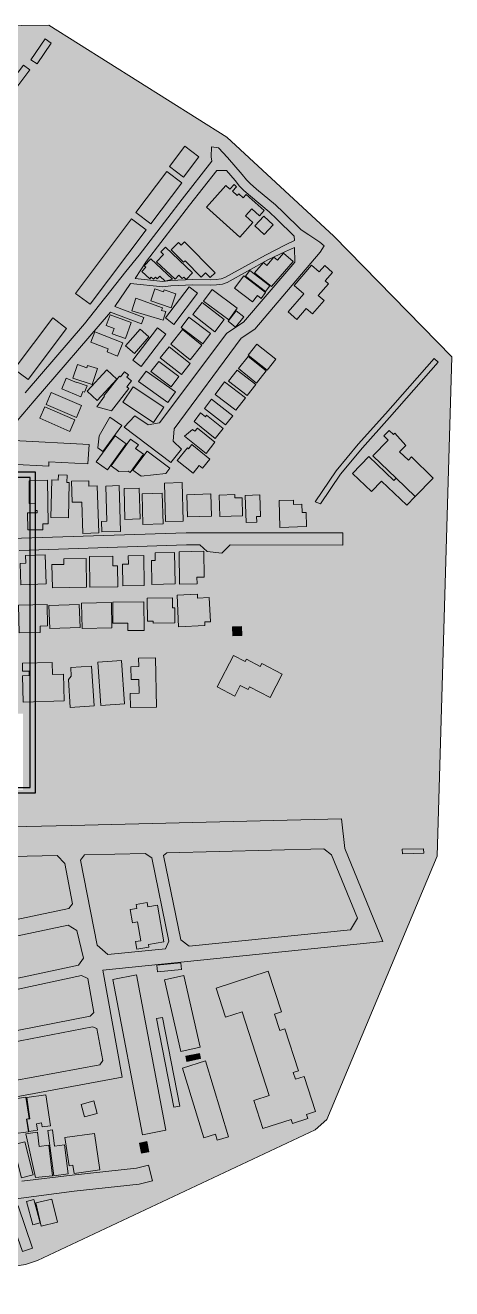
# Model space of a CAD drawing. Header units: millimetres. Extents: x -146962 to 322503, y -183624 to 284367.
# Drawn here: x 164400 to 322503, y -183624 to 284367 of the extents above; entities that cross this region are included whole.
import ezdxf

# ---------------------------------------------------------------- set-up
doc = ezdxf.new("R2010")
doc.units = ezdxf.units.MM
doc.layers.add('30_敷地・外構', color=8, linetype='Continuous', lineweight=9)
doc.layers.add('90_図枠', color=7, linetype='Continuous', lineweight=25)

msp = doc.modelspace()

# ---------------------------------------------------------------- hatches: boundary and pattern name
at = {"layer": '30_敷地・外構'}
h = msp.add_hatch(color=8, dxfattribs=at)
h.paths.add_polyline_path([(-146962, 100544), (-108820, 189230), (-89283, 219877), (-87725, 222013), (-1960, 282350), (173184, 284367), (239072, 242938), (278732, 206219), (322503, 161507), (317095, -23425), (276188, -120904), (271912, -124752), (168970, -173180), (164529, -174704), (127796, -180333), (116091, -181839), (95830, -183624), (64542, -179082), (39436, -174835), (16841, -169718), (9303, -167782), (-59261, -128453), (-89342, -103738), (-132033, -30896), (-136480, -13512), (-141643, 9224), (-142349, 13012)])
h.paths.add_polyline_path([(85595, 85407), (55599, 41400), (55600, 29403), (10600, 29406), (10598, 1220), (163596, 1211), (163597, 29397), (118597, 29399), (118601, 85402)], flags=0)
for points in [[(174062, 277786), (168761, 270030), (166469, 271597), (171769, 279354)], [(166145, 267817), (159838, 259519), (157439, 261338), (163746, 269636)], [(228773, 235583), (223110, 228077), (217870, 232027), (223534, 239533)], [(222394, 226052), (210906, 210823), (205431, 214960), (216913, 230182)], [(240282, 223642), (241791, 225330), (242694, 224522), (241225, 222867), (242961, 221307), (243517, 221926), (245125, 220493), (246243, 221738), (252944, 215769), (251208, 213828), (248372, 216351), (246082, 213777), (248808, 211341), (243994, 205932), (231597, 216981), (238753, 225012)], [(209230, 208604), (188426, 181004), (183024, 185072), (203834, 212679)], [(252829, 213649), (256293, 210486), (252996, 206872), (249525, 210042)], [(221311, 191750), (219961, 190318), (213108, 196777), (215640, 199464), (214661, 200386), (216362, 202190), (226420, 192713), (224064, 190214), (223148, 191077), (222621, 190517)], [(223643, 197148), (223051, 196565), (218503, 201176), (221246, 203879), (222159, 202954), (223418, 204195), (234774, 192676), (232973, 190901), (231232, 192666), (229623, 191081)], [(211896, 190266), (211092, 191025), (210534, 190433), (207611, 193190), (209084, 194753), (208538, 195267), (210944, 197823), (218930, 190298), (216240, 189601), (214285, 191443), (213334, 190434), (212657, 191072)], [(253945, 195422), (256601, 198472), (257888, 197359), (260172, 199989), (263750, 196874), (255696, 187615), (249325, 192683), (252666, 196529)], [(255028, 187852), (253422, 185769), (246051, 191441), (247657, 193524)], [(270573, 195459), (273371, 193017), (275418, 195349), (278303, 192824), (275520, 189646), (276777, 188544), (273042, 184282), (275199, 182400), (270861, 177444), (268569, 179446), (265061, 175438), (261813, 178277), (267612, 184909), (264061, 188027)], [(228313, 185093), (219520, 173573), (216379, 175969), (225172, 187490)], [(241967, 186998), (245402, 191510), (253505, 185359), (251846, 183177), (250489, 184218), (248700, 181872)], [(203946, 178652), (205345, 183238), (215244, 179747), (214942, 178773), (216461, 178306), (215480, 175112)], [(215688, 185655), (215947, 186381), (220261, 184866), (218431, 179690), (210892, 182340), (212463, 186789)], [(243017, 179531), (239811, 175244), (230476, 182222), (233695, 186511)], [(238104, 175363), (234625, 170860), (226475, 177176), (229948, 181671)], [(242388, 172556), (239594, 174778), (242595, 178550), (245389, 176328)], [(179696, 172053), (165450, 153115), (160273, 157015), (174583, 176018)], [(197377, 172032), (194353, 173146), (195827, 177136), (203702, 174233), (201541, 168336), (196676, 170123)], [(233088, 170229), (230199, 166420), (222207, 172470), (225091, 176271)], [(200571, 166731), (198647, 161822), (194713, 163366), (195147, 164490), (188703, 167023), (190185, 170814)], [(206954, 171799), (210236, 168921), (204849, 162792), (201568, 165670)], [(216544, 169896), (207375, 157920), (204248, 160318), (213411, 172286)], [(222644, 171637), (229824, 165836), (225500, 160497), (218328, 166292)], [(225541, 159136), (222264, 154983), (214458, 161154), (217736, 165306)], [(257326, 160750), (254134, 156657), (247044, 162169), (250228, 166268)], [(221312, 154284), (218430, 150468), (211002, 156070), (213884, 159885)], [(253736, 156348), (250164, 151842), (243415, 157172), (246985, 161693)], [(279674, 119348), (287850, 129161), (297919, 140421), (315974, 160887), (317442, 159529), (299403, 139100), (289361, 127857), (281265, 118145), (273801, 107091), (271876, 107794)], [(187233, 157497), (187524, 158377), (191128, 157172), (189153, 151267), (182028, 153651), (183711, 158675)], [(194621, 156744), (198381, 153290), (191105, 145380), (187345, 148834)], [(199283, 154451), (199711, 154119), (201154, 155976), (202624, 154834), (202007, 154040), (203777, 152666), (202049, 150443), (202842, 149827), (196433, 141577), (190918, 143020), (193791, 146927), (193569, 147098)], [(220078, 148557), (217312, 144662), (206426, 152389), (209198, 156291)], [(249869, 151310), (246660, 147180), (239805, 152505), (243013, 156635)], [(179579, 153657), (183361, 152067), (183389, 152134), (187369, 150808), (186373, 148431), (185768, 148683), (184963, 146755), (177922, 149710)], [(215782, 142851), (211967, 137171), (200608, 144801), (204429, 150489)], [(245998, 146364), (242488, 141758), (234742, 147651), (238251, 152271)], [(185267, 143587), (183390, 139139), (172180, 143889), (174065, 148331)], [(238627, 136422), (230814, 142471), (233500, 145816), (241321, 139761)], [(182768, 138164), (180905, 133959), (169811, 138887), (171687, 143093)], [(227060, 137624), (229424, 140804), (231172, 139387), (231647, 139968), (237717, 135037), (234854, 131309)], [(195789, 139242), (200171, 136076), (193192, 126435), (191245, 127842), (191758, 132342)], [(159266, 127686), (156889, 127814), (157116, 132067), (160158, 131908), (160083, 130512), (188044, 129022), (187657, 121918), (173179, 122688), (173087, 120998), (158953, 121751)], [(201752, 129324), (194840, 119719), (190732, 122667), (197697, 132243)], [(203473, 131086), (206327, 129020), (205300, 127601), (208209, 125491), (203278, 118680), (202595, 119172), (199113, 119131), (196290, 121172)], [(227261, 133988), (228196, 135084), (234695, 129889), (231446, 125804), (223452, 132188), (226389, 134644)], [(297338, 132258), (299327, 134293), (300888, 132769), (301403, 133305), (305464, 128772), (303190, 126427), (306415, 123300), (307548, 124469), (315576, 116665), (308973, 109842), (301875, 116613), (293235, 124916), (298891, 130741)], [(207351, 117344), (204324, 119611), (209584, 126608), (217982, 120299), (216527, 118389)], [(226614, 118429), (220725, 123202), (224518, 127890), (224972, 127529), (226202, 129043), (232827, 123670), (230115, 120308), (228916, 121274)], [(292804, 111651), (285770, 118358), (291740, 124610), (301049, 115736), (301875, 116613), (308973, 109842), (305832, 106552), (296466, 115484)], [(176692, 117846), (179892, 117785), (179838, 114978), (180678, 114962), (180429, 101933), (173942, 102057), (174208, 115961), (176655, 115914)], [(165272, 103768), (168826, 103802), (168818, 104691), (168127, 104691), (168125, 107146), (165859, 107236), (165906, 115568), (172656, 115910), (172920, 99664), (170892, 99668), (170888, 97511), (165347, 97485)], [(181802, 107665), (181563, 115445), (187917, 115642), (187979, 113664), (191093, 113755), (191638, 96353), (185716, 96169), (185354, 107778)], [(194627, 100657), (194272, 113705), (199210, 113840), (199678, 96870), (192760, 96687), (192649, 100596)], [(206667, 112918), (206986, 101496), (201374, 101348), (201062, 112763)], [(222610, 114969), (222979, 100735), (216359, 100557), (215998, 114785)], [(215187, 111099), (215550, 99668), (208046, 99439), (207719, 110867)], [(233218, 110748), (233497, 102552), (224543, 102251), (224270, 110454)], [(236558, 102417), (236314, 110367), (242094, 110549), (242138, 109287), (244755, 109365), (244961, 102684)], [(246241, 100133), (245929, 110246), (251340, 110414), (251575, 102420), (250155, 102386), (250227, 100259)], [(263810, 108468), (263856, 106872), (266990, 106973), (267085, 103895), (268531, 103946), (268695, 98691), (258782, 98373), (258469, 108308)], [(212581, 86121), (212528, 88897), (219723, 89027), (219927, 77428), (211361, 77278), (211204, 86092)], [(221626, 77316), (221423, 89348), (230577, 89516), (230744, 79927), (228058, 79892), (228104, 77428)], [(164556, 85068), (164454, 87960), (171797, 88228), (172181, 77482), (162754, 77148), (162465, 84994)], [(178722, 84661), (178688, 86771), (186963, 86910), (187145, 76198), (174465, 75985), (174312, 84579)], [(188358, 76230), (188156, 87622), (196864, 87774), (196922, 84137), (198634, 84169), (198770, 76420)], [(202638, 84753), (202589, 87808), (208334, 87914), (208526, 76862), (200579, 76718), (200430, 84708)], [(196353, 70586), (196546, 61207), (185483, 60985), (185290, 70365)], [(208337, 70841), (208437, 60220), (202479, 60168), (202448, 62940), (196924, 62887), (196855, 70736)], [(209706, 63631), (209561, 72155), (218965, 72315), (219036, 68566), (219803, 68582), (219897, 63013), (211856, 62880), (211844, 63669)], [(221270, 61576), (220686, 73323), (228208, 73703), (228287, 72196), (232575, 72414), (233013, 63454), (230947, 63347), (231008, 62059)], [(162091, 59288), (161906, 69594), (172560, 69783), (172695, 61855), (169876, 61798), (169918, 59425)], [(184428, 69811), (184700, 61302), (173461, 60939), (173175, 69447)], [(244552, 61611), (244676, 58276), (241322, 58152), (241198, 61487)], [(163376, 43393), (165901, 43467), (165859, 45149), (163412, 45077), (163324, 48034), (174360, 48367), (174503, 43857), (178532, 43974), (178827, 34080), (163670, 33627)], [(189967, 32310), (181111, 31714), (180410, 42046), (181438, 43273), (181344, 46465), (188978, 46986)], [(200114, 49066), (201194, 32963), (192400, 32381), (191314, 48476)], [(203295, 36889), (206592, 36937), (206510, 42024), (203612, 41978), (203536, 46766), (206455, 46821), (206402, 49968), (212739, 50064), (213031, 31828), (203377, 31674)], [(241557, 50984), (245944, 48708), (246395, 49564), (251539, 46891), (252087, 47949), (259688, 44012), (255196, 35344), (247504, 39328), (246973, 38307), (244092, 39794), (242068, 35884), (235488, 39290)], [(312089, -20631), (312128, -22349), (304212, -22518), (304173, -20800)], [(203332, -43207), (205725, -42784), (205464, -41298), (209616, -40576), (209890, -42111), (213365, -41501), (215738, -55080), (210037, -56079), (210213, -57062), (205789, -57836), (205310, -55066), (207216, -54742), (205999, -47742), (204177, -48057)], [(222088, -62968), (222304, -65427), (213437, -66245), (213221, -63786)], [(205580, -67368), (216545, -124940), (207810, -126604), (196845, -69032)], [(223178, -67605), (229236, -94158), (222118, -95780), (216055, -69235)], [(249460, -113734), (254844, -111993), (244828, -81031), (238646, -83030), (235169, -72281), (254477, -66035), (259340, -81071), (256782, -81898), (258757, -88004), (260676, -87383), (265690, -102885), (263775, -103504), (264589, -106018), (267819, -104973), (272013, -117939), (268629, -119034), (269118, -120544), (263478, -122370), (263002, -120897), (252490, -124296), (249110, -113848)], [(215226, -83129), (221686, -115970), (219521, -116395), (213061, -83554)], [(228942, -96455), (229347, -98323), (224360, -99404), (223947, -97529)], [(231219, -99263), (239796, -127322), (235588, -128613), (234904, -126356), (230578, -127682), (222691, -101871)], [(164991, -120821), (166095, -120639), (164942, -112835), (172059, -111775), (173767, -123266), (170687, -123717), (170458, -122205), (168533, -122489), (168894, -124910), (165668, -125384)], [(158259, -121638), (157446, -116187), (155304, -116502), (154854, -113486), (158163, -112988), (158262, -113667), (164665, -112717), (165834, -120597), (164849, -120759), (165554, -125447), (159857, -126295), (159147, -121501)], [(189785, -114068), (191074, -118696), (186424, -119981), (185143, -115358)], [(164642, -126192), (168973, -125599), (169614, -130913), (173103, -130494), (174459, -141769), (168203, -142389)], [(172710, -124981), (174483, -124743), (175294, -130792), (178925, -130308), (180356, -141055), (174943, -141771)], [(192018, -139534), (182493, -140889), (182068, -137906), (180624, -138099), (179134, -127650), (190109, -126094)], [(164271, -129244), (167321, -141458), (162953, -142541), (159905, -130342)], [(209464, -129095), (210233, -132865), (207535, -133415), (206766, -129645)], [(161754, -152938), (167090, -168542), (163330, -169832), (157994, -154228)], [(167570, -150575), (169969, -159204), (167259, -159962), (164859, -151332)], [(174316, -150447), (176297, -159024), (170340, -160393), (168359, -151816)]]:
    msp.add_hatch(color=8, dxfattribs=at).paths.add_polyline_path(points)
h = msp.add_hatch(color=8, dxfattribs=at)
h.paths.add_polyline_path([(-122840, 122342), (-124832, 122200), (-125382, 127185), (-119143, 127611), (-110204, 126060), (-101386, 139829), (-111815, 146871), (-125387, 127191), (-128303, 127483), (-112865, 149880), (-97949, 139821), (-106558, 126363), (-96155, 124558), (-84181, 143578), (-81225, 142196), (-92705, 123956), (-85846, 122758), (-73839, 118944), (-70247, 120728), (-33699, 176217), (-24629, 169820), (-24100, 170888), (-27029, 174727), (-57116, 196500), (-72067, 207856), (-85148, 217060), (-84173, 218398), (-71137, 209025), (-56225, 197700), (-26154, 175940), (-20805, 169526), (-15970, 162255), (-12465, 158611), (-6134, 155824), (3424, 152451), (17670, 141847), (27443, 134457), (31782, 127735), (35710, 124737), (44841, 118867), (53137, 112269), (69058, 98454), (76931, 96076), (84316, 96975), (105584, 97704), (108980, 99628), (111620, 98947), (128503, 110998), (139073, 119227), (141070, 121111), (142079, 120500), (153772, 135698), (164346, 148204), (186381, 173802), (201679, 193130), (206641, 199176), (222524, 219930), (233590, 234002), (233380, 235652), (233479, 239339), (236017, 238953), (239434, 235443), (244858, 229058), (246428, 227145), (247785, 225733), (250143, 223717), (257187, 217859), (260140, 215050), (266581, 208738), (268525, 207422), (269565, 206786), (273555, 203995), (275243, 202635), (273766, 200330), (249472, 171828), (244460, 168467), (219590, 134888), (219281, 130289), (222309, 127382), (218328, 122378), (201013, 135474), (205076, 139748), (209934, 136395), (214219, 137154), (239075, 170297), (245309, 174359), (262141, 194027), (264348, 196656), (264229, 202071), (260868, 200548), (254364, 197480), (239220, 189107), (237483, 188497), (235341, 188181), (232949, 188066), (226535, 188210), (218404, 187803), (215398, 187511), (203373, 188731), (197600, 180155), (208370, 176073), (207498, 173759), (196008, 178107), (167764, 145281), (157252, 132853), (148185, 121295), (146164, 118673), (139513, 111902), (132794, 105977), (126709, 101170), (116615, 94169), (117216, 92845), (224067, 96365), (282091, 96336), (282085, 91837), (240329, 91869), (237220, 88796), (231844, 89407), (229114, 91872), (224145, 91875), (162162, 89837), (118595, 88297), (118595, 85402), (85595, 85407), (55599, 41400), (55599, 41185), (50893, 31639), (49834, 29018), (49720, 26021), (53022, -14688), (60478, -14422), (115138, -13511), (181453, -12083), (276538, -9682), (281614, -9606), (282929, -20581), (297016, -54962), (193104, -65584), (200361, -105231), (160998, -112555), (160161, -111647), (154190, -113445), (158337, -127436), (163073, -143732), (181853, -141520), (205595, -139015), (210124, -137839), (211550, -143661), (206667, -144936), (182518, -147474), (139395, -153205), (83173, -161461), (44137, -168144), (40406, -169927), (39608, -168897), (39070, -161841), (42125, -161348), (68065, -156897), (70645, -152915), (66737, -133729), (64071, -132402), (26005, -137992), (24370, -139710), (28757, -161918), (24809, -162567), (19137, -133831), (8512, -91546), (28215, -85921), (53537, -79663), (55226, -77298), (49956, -51470), (48593, -51027), (9510, -63985), (-19962, -72602), (-21528, -75423), (-6279, -135803), (-3999, -137744), (7150, -135421), (8162, -140310), (-6567, -143375), (-10374, -144379), (-11854, -139604), (-10624, -136902), (-26629, -73581), (-48815, -79462), (-49837, -81182), (-40029, -120653), (-44856, -121939), (-56410, -124323), (-57251, -121436), (-45576, -119031), (-56089, -76730), (-39531, -72346), (-37923, -68894), (-46709, -35631), (-102000, -43658), (-105929, -33122), (-46872, -24546), (-1154, -19167), (27095, -16439), (42358, -15519), (38408, 25464), (-22859, 20441), (-23717, 21532), (-60469, 18590), (-102973, 14487), (-124083, 12096), (-119214, -9343), (-114511, -27726), (-127364, -28973), (-131620, -12338), (-136746, 10236), (-137373, 13602), (-126279, 19582), (-125070, 17897), (-123155, 16402), (-105268, 18774), (-104118, 19689), (-93960, 78887), (-95519, 80946), (-111933, 83204), (-124616, 83581), (-136706, 82580), (-139787, 86332), (-124722, 87569), (-111598, 87186), (-94975, 84902), (-92612, 86731), (-87794, 114846), (-89223, 117261)])
h.paths.add_polyline_path([(225182, -56783), (284989, -50673), (287562, -46378), (277941, -22905), (275078, -20717), (216863, -22176), (215664, -23104), (222063, -54340)], flags=0)
h.paths.add_polyline_path([(145209, -145838), (157735, -144361), (152794, -129298), (148705, -115096), (137911, -118346), (143251, -144536)], flags=0)
h.paths.add_polyline_path([(136284, -110372), (138299, -112052), (159905, -106658), (191999, -100688), (193135, -99034), (190969, -87200), (189289, -86594), (135556, -97036), (133840, -98421)], flags=0)
h.paths.add_polyline_path([(195030, -59862), (216356, -57682), (217593, -54905), (211268, -24011), (208840, -22386), (186398, -22950), (184934, -24919), (191038, -56316)], flags=0)
h.paths.add_polyline_path([(132544, -92039), (134797, -93114), (188522, -82666), (189881, -81278), (187580, -68699), (185199, -67623), (131889, -79028), (130194, -80532)], flags=0)
h.paths.add_polyline_path([(102465, -104937), (111199, -148494), (113544, -150947), (137191, -147470), (138854, -145428), (122666, -66131), (119622, -64605), (97267, -69109), (95375, -71198)], flags=0)
h.paths.add_polyline_path([(128809, -73747), (131053, -75123), (184162, -63762), (186036, -61148), (183557, -50881), (180348, -48904), (128824, -59813), (126498, -62400)], flags=0)
h.paths.add_polyline_path([(63486, -77828), (78685, -152327), (83334, -155386), (105358, -152150), (107284, -149246), (98548, -105738), (91864, -73932), (87711, -71038), (65111, -75591)], flags=0)
h.paths.add_polyline_path([(118963, -25496), (124624, -53258), (126594, -54159), (180534, -42733), (181967, -41045), (179057, -26066), (176230, -23190), (120221, -24398)], flags=0)
h.paths.add_polyline_path([(58587, -53819), (61407, -67641), (63929, -69711), (118434, -58732), (120711, -56529), (118285, -44668), (115794, -43121), (60393, -51483)], flags=0)
h.paths.add_polyline_path([(46736, -85456), (43965, -88200), (52258, -127447), (55020, -128685), (63345, -127459), (64954, -125018), (56893, -85496), (54498, -83540)], flags=0)
h.paths.add_polyline_path([(14943, -96639), (20401, -118372), (22056, -124774), (23707, -131518), (25271, -133057), (46385, -129954), (48360, -125912), (40545, -88924), (37345, -87786), (29246, -89790), (17168, -93231)], flags=0)
h.paths.add_polyline_path([(54429, -33440), (56958, -45829), (59129, -47633), (115195, -39174), (116670, -36741), (114493, -26063), (112866, -24538), (61344, -25405)], flags=0)
h.paths.add_polyline_path([(235372, 230630), (225283, 217786), (209376, 197000), (205162, 190545), (215404, 189519), (218263, 189788), (226506, 190208), (232928, 190057), (235150, 190168), (237005, 190443), (238395, 190936), (253419, 199238), (260834, 203051), (264164, 204698), (264130, 206248), (257712, 212542), (254863, 215242), (247889, 221045), (245375, 223185), (243808, 224829), (242180, 226814), (238965, 230598)], flags=0)
h.paths.add_polyline_path([(40154, -26667), (27953, -27402), (5, -30088), (-41705, -35004), (-33405, -66437), (-29267, -69320), (-13378, -65474), (8112, -59196), (24963, -54124), (48878, -46196), (46431, -34216)], flags=0)
h.paths.add_polyline_path([(49749, -13568), (46401, 24617), (46356, 25022), (45934, 25762), (44759, 25638), (44615, 24324), (48074, -13712), (48399, -14089), (48716, -14273), (49597, -14189)], flags=0)
h.paths.add_polyline_path([(13313, 83539), (-11020, 81543), (-51867, 87357), (-49675, 101276), (-51862, 105662), (-80080, 114639), (-83002, 113216), (-98348, 23771), (-95271, 21401), (-67295, 24104), (-63732, 28825), (-58422, 59546), (-27098, 57308), (-23877, 56700), (-21883, 54553), (-22150, 52965), (-25677, 30137), (-23458, 27732), (20413, 31336), (31852, 33878), (45490, 35375), (47009, 38229), (50204, 43610), (51949, 46385), (57490, 53765), (66058, 64695), (66380, 65742), (67278, 67060), (66870, 67338), (66891, 67407), (64467, 69581), (76437, 85728), (72211, 88864), (70767, 90241), (69882, 90594), (68035, 91964), (67671, 91474), (65362, 92394), (54375, 101925), (50712, 100952), (39311, 81961)], flags=0)
h.paths.add_polyline_path([(12444, 134254), (-8795, 105401), (-11563, 90338), (-9670, 87668), (13248, 89539), (36045, 88158), (47154, 106671), (46396, 108693), (40761, 113176), (31691, 119010), (26565, 122909), (22234, 129625), (15465, 134741)], flags=0)
h.paths.add_polyline_path([(-26436, 51409), (-28724, 53421), (-53473, 55192), (-55383, 53692), (-59796, 28142), (-57139, 25019), (-32200, 27021), (-29883, 29065)], flags=0)
h.paths.add_polyline_path([(-17578, 90718), (-14442, 107850), (7616, 137814), (5557, 142137), (90, 146204), (-9026, 149430), (-12217, 147378), (-42765, 106598), (-44666, 94551), (-42881, 92133), (-20518, 88952)], flags=0)
h.paths.add_polyline_path([(-67942, 117884), (-67357, 116880), (-50453, 111510), (-44925, 114539), (-13829, 156074), (-19709, 162068), (-31002, 170041), (-33951, 169484)], flags=0)

# ---------------------------------------------------------------- linework, layer by layer
for points in [[(-1960, 282350), (173184, 284367), (239072, 242938), (278732, 206219), (322503, 161507), (317095, -23425), (276188, -120904), (271912, -124752), (168970, -173180), (164529, -174704), (127796, -180333)], [(174062, 277786), (168761, 270030), (166469, 271597), (171769, 279354), (174062, 277786)], [(166145, 267817), (159838, 259519), (157439, 261338), (163746, 269636), (166145, 267817)], [(164346, 148204), (186381, 173802), (201679, 193130), (206641, 199176), (222524, 219930), (233590, 234002), (233380, 235652), (233479, 239339), (236017, 238953), (239434, 235443), (244858, 229058), (246428, 227145), (247785, 225733), (250143, 223717), (257187, 217859), (260140, 215050), (266581, 208738), (268525, 207422), (269565, 206786), (273555, 203995), (275243, 202635), (273766, 200330), (249472, 171828), (244460, 168467), (219590, 134888), (219281, 130289), (222309, 127382), (218328, 122378), (201013, 135474), (205076, 139748), (209934, 136395), (214219, 137154), (239075, 170297), (245309, 174359), (262141, 194027), (264348, 196656), (264229, 202071), (260868, 200548), (254364, 197480), (239220, 189107), (237483, 188497), (235341, 188181), (232949, 188066), (226535, 188210), (218404, 187803), (215398, 187511), (203373, 188731), (197600, 180155), (208370, 176073), (207498, 173759), (196008, 178107), (167764, 145281), (157252, 132853)], [(228773, 235583), (223110, 228077), (217870, 232027), (223534, 239533), (228773, 235583)], [(235372, 230630), (225283, 217786), (209376, 197000), (205162, 190545), (215404, 189519), (218263, 189788), (226506, 190208), (232928, 190057), (235150, 190168), (237005, 190443), (238395, 190936), (253419, 199238), (260834, 203051), (264164, 204698), (264130, 206248), (257712, 212542), (254863, 215242), (247889, 221045), (245375, 223185), (243808, 224829), (242180, 226814), (238965, 230598), (235372, 230630)], [(222394, 226052), (210906, 210823), (205431, 214960), (216913, 230182), (222394, 226052)], [(240282, 223642), (241791, 225330), (242694, 224522), (241225, 222867), (242961, 221307), (243517, 221926), (245125, 220493), (246243, 221738), (252944, 215769), (251208, 213828), (248372, 216351), (246082, 213777), (248808, 211341), (243994, 205932), (231597, 216981), (238753, 225012), (240282, 223642)], [(209230, 208604), (188426, 181004), (183024, 185072), (203834, 212679), (209230, 208604)], [(252829, 213649), (256293, 210486), (252996, 206872), (249525, 210042), (252829, 213649)], [(221311, 191750), (219961, 190318), (213108, 196777), (215640, 199464), (214661, 200386), (216362, 202190), (226420, 192713), (224064, 190214), (223148, 191077), (222621, 190517), (221311, 191750)], [(223643, 197148), (223051, 196565), (218503, 201176), (221246, 203879), (222159, 202954), (223418, 204195), (234774, 192676), (232973, 190901), (231232, 192666), (229623, 191081), (223643, 197148)], [(211896, 190266), (211092, 191025), (210534, 190433), (207611, 193190), (209084, 194753), (208538, 195267), (210944, 197823), (218930, 190298), (216240, 189601), (214285, 191443), (213334, 190434), (212657, 191072), (211896, 190266)], [(253945, 195422), (256601, 198472), (257888, 197359), (260172, 199989), (263750, 196874), (255696, 187615), (249325, 192683), (252666, 196529), (253945, 195422)], [(255028, 187852), (253422, 185769), (246051, 191441), (247657, 193524), (255028, 187852)], [(270573, 195459), (273371, 193017), (275418, 195349), (278303, 192824), (275520, 189646), (276777, 188544), (273042, 184282), (275199, 182400), (270861, 177444), (268569, 179446), (265061, 175438), (261813, 178277), (267612, 184909), (264061, 188027), (270573, 195459)], [(228313, 185093), (219520, 173573), (216379, 175969), (225172, 187490), (228313, 185093)], [(241967, 186998), (245402, 191510), (253505, 185359), (251846, 183177), (250489, 184218), (248700, 181872), (241967, 186998)], [(203946, 178652), (205345, 183238), (215244, 179747), (214942, 178773), (216461, 178306), (215480, 175112), (203946, 178652)], [(215688, 185655), (215947, 186381), (220261, 184866), (218431, 179690), (210892, 182340), (212463, 186789), (215688, 185655)], [(243017, 179531), (239811, 175244), (230476, 182222), (233695, 186511), (243017, 179531)], [(238104, 175363), (234625, 170860), (226475, 177176), (229948, 181671), (238104, 175363)], [(242388, 172556), (239594, 174778), (242595, 178550), (245389, 176328), (242388, 172556)], [(179696, 172053), (165450, 153115), (160273, 157015), (174583, 176018), (179696, 172053)], [(197377, 172032), (194353, 173146), (195827, 177136), (203702, 174233), (201541, 168336), (196676, 170123), (197377, 172032)], [(233088, 170229), (230199, 166420), (222207, 172470), (225091, 176271), (233088, 170229)], [(200571, 166731), (198647, 161822), (194713, 163366), (195147, 164490), (188703, 167023), (190185, 170814), (200571, 166731)], [(206954, 171799), (210236, 168921), (204849, 162792), (201568, 165670), (206954, 171799)], [(216544, 169896), (207375, 157920), (204248, 160318), (213411, 172286), (216544, 169896)], [(222644, 171637), (229824, 165836), (225500, 160497), (218328, 166292), (222644, 171637)], [(225541, 159136), (222264, 154983), (214458, 161154), (217736, 165306), (225541, 159136)], [(257326, 160750), (254134, 156657), (247044, 162169), (250228, 166268), (257326, 160750)], [(221312, 154284), (218430, 150468), (211002, 156070), (213884, 159885), (221312, 154284)], [(253736, 156348), (250164, 151842), (243415, 157172), (246985, 161693), (253736, 156348)], [(279674, 119348), (287850, 129161), (297919, 140421), (315974, 160887), (317442, 159529), (299403, 139100), (289361, 127857), (281265, 118145), (273801, 107091), (271876, 107794), (279674, 119348)], [(187233, 157497), (187524, 158377), (191128, 157172), (189153, 151267), (182028, 153651), (183711, 158675), (187233, 157497)], [(194621, 156744), (198381, 153290), (191105, 145380), (187345, 148834), (194621, 156744)], [(199283, 154451), (199711, 154119), (201154, 155976), (202624, 154834), (202007, 154040), (203777, 152666), (202049, 150443), (202842, 149827), (196433, 141577), (190918, 143020), (193791, 146927), (193569, 147098), (199283, 154451)], [(220078, 148557), (217312, 144662), (206426, 152389), (209198, 156291), (220078, 148557)], [(249869, 151310), (246660, 147180), (239805, 152505), (243013, 156635), (249869, 151310)], [(179579, 153657), (183361, 152067), (183389, 152134), (187369, 150808), (186373, 148431), (185768, 148683), (184963, 146755), (177922, 149710), (179579, 153657)], [(215782, 142851), (211967, 137171), (200608, 144801), (204429, 150489), (215782, 142851)], [(245998, 146364), (242488, 141758), (234742, 147651), (238251, 152271), (245998, 146364)], [(185267, 143587), (183390, 139139), (172180, 143889), (174065, 148331), (185267, 143587)], [(238627, 136422), (230814, 142471), (233500, 145816), (241321, 139761), (238627, 136422)], [(182768, 138164), (180905, 133959), (169811, 138887), (171687, 143093), (182768, 138164)], [(227060, 137624), (229424, 140804), (231172, 139387), (231647, 139968), (237717, 135037), (234854, 131309), (227060, 137624)], [(195789, 139242), (200171, 136076), (193192, 126435), (191245, 127842), (191758, 132342), (195789, 139242)], [(159266, 127686), (156889, 127814), (157116, 132067), (160158, 131908), (160083, 130512), (188044, 129022), (187657, 121918), (173179, 122688), (173087, 120998), (158953, 121751), (159266, 127686)], [(201752, 129324), (194840, 119719), (190732, 122667), (197697, 132243), (201752, 129324)], [(203473, 131086), (206327, 129020), (205300, 127601), (208209, 125491), (203278, 118680), (202595, 119172), (199113, 119131), (196290, 121172), (203473, 131086)], [(227261, 133988), (228196, 135084), (234695, 129889), (231446, 125804), (223452, 132188), (226389, 134644), (227261, 133988)], [(297338, 132258), (299327, 134293), (300888, 132769), (301403, 133305), (305464, 128772), (303190, 126427), (306415, 123300), (307548, 124469), (315576, 116665), (308973, 109842), (301875, 116613), (293235, 124916), (298891, 130741), (297338, 132258)], [(207351, 117344), (204324, 119611), (209584, 126608), (217982, 120299), (216527, 118389), (207351, 117344)], [(226614, 118429), (220725, 123202), (224518, 127890), (224972, 127529), (226202, 129043), (232827, 123670), (230115, 120308), (228916, 121274), (226614, 118429)], [(292804, 111651), (285770, 118358), (291740, 124610), (301049, 115736), (301875, 116613), (308973, 109842), (305832, 106552), (296466, 115484), (292804, 111651)], [(176692, 117846), (179892, 117785), (179838, 114978), (180678, 114962), (180429, 101933), (173942, 102057), (174208, 115961), (176655, 115914), (176692, 117846)], [(165272, 103768), (168826, 103802), (168818, 104691), (168127, 104691), (168125, 107146), (165859, 107236), (165906, 115568), (172656, 115910), (172920, 99664), (170892, 99668), (170888, 97511), (165347, 97485), (165272, 103768)], [(181802, 107665), (181563, 115445), (187917, 115642), (187979, 113664), (191093, 113755), (191638, 96353), (185716, 96169), (185354, 107778), (181802, 107665)], [(194627, 100657), (194272, 113705), (199210, 113840), (199678, 96870), (192760, 96687), (192649, 100596), (194627, 100657)], [(206667, 112918), (206986, 101496), (201374, 101348), (201062, 112763), (206667, 112918)], [(222610, 114969), (222979, 100735), (216359, 100557), (215998, 114785), (222610, 114969)], [(215187, 111099), (215550, 99668), (208046, 99439), (207719, 110867), (215187, 111099)], [(233218, 110748), (233497, 102552), (224543, 102251), (224270, 110454), (233218, 110748)], [(236558, 102417), (236314, 110367), (242094, 110549), (242138, 109287), (244755, 109365), (244961, 102684), (236558, 102417)], [(246241, 100133), (245929, 110246), (251340, 110414), (251575, 102420), (250155, 102386), (250227, 100259), (246241, 100133)], [(263810, 108468), (263856, 106872), (266990, 106973), (267085, 103895), (268531, 103946), (268695, 98691), (258782, 98373), (258469, 108308), (263810, 108468)], [(117216, 92845), (224067, 96365), (282091, 96336), (282085, 91837), (240329, 91869), (237220, 88796), (231844, 89407), (229114, 91872), (224145, 91875), (162162, 89837)], [(212581, 86121), (212528, 88897), (219723, 89027), (219927, 77428), (211361, 77278), (211204, 86092), (212581, 86121)], [(221626, 77316), (221423, 89348), (230577, 89516), (230744, 79927), (228058, 79892), (228104, 77428), (221626, 77316)], [(164556, 85068), (164454, 87960), (171797, 88228), (172181, 77482), (162754, 77148), (162465, 84994), (164556, 85068)], [(178722, 84661), (178688, 86771), (186963, 86910), (187145, 76198), (174465, 75985), (174312, 84579), (178722, 84661)], [(188358, 76230), (188156, 87622), (196864, 87774), (196922, 84137), (198634, 84169), (198770, 76420), (188358, 76230)], [(202638, 84753), (202589, 87808), (208334, 87914), (208526, 76862), (200579, 76718), (200430, 84708), (202638, 84753)], [(196353, 70586), (196546, 61207), (185483, 60985), (185290, 70365), (196353, 70586)], [(208337, 70841), (208437, 60220), (202479, 60168), (202448, 62940), (196924, 62887), (196855, 70736), (208337, 70841)], [(209706, 63631), (209561, 72155), (218965, 72315), (219036, 68566), (219803, 68582), (219897, 63013), (211856, 62880), (211844, 63669), (209706, 63631)], [(221270, 61576), (220686, 73323), (228208, 73703), (228287, 72196), (232575, 72414), (233013, 63454), (230947, 63347), (231008, 62059), (221270, 61576)], [(162091, 59288), (161906, 69594), (172560, 69783), (172695, 61855), (169876, 61798), (169918, 59425), (162091, 59288)], [(184428, 69811), (184700, 61302), (173461, 60939), (173175, 69447), (184428, 69811)], [(244552, 61611), (244676, 58276), (241322, 58152), (241198, 61487), (244552, 61611)], [(163376, 43393), (165901, 43467), (165859, 45149), (163412, 45077), (163324, 48034), (174360, 48367), (174503, 43857), (178532, 43974), (178827, 34080), (163670, 33627), (163376, 43393)], [(189967, 32310), (181111, 31714), (180410, 42046), (181438, 43273), (181344, 46465), (188978, 46986), (189967, 32310)], [(200114, 49066), (201194, 32963), (192400, 32381), (191314, 48476), (200114, 49066)], [(203295, 36889), (206592, 36937), (206510, 42024), (203612, 41978), (203536, 46766), (206455, 46821), (206402, 49968), (212739, 50064), (213031, 31828), (203377, 31674), (203295, 36889)], [(241557, 50984), (245944, 48708), (246395, 49564), (251539, 46891), (252087, 47949), (259688, 44012), (255196, 35344), (247504, 39328), (246973, 38307), (244092, 39794), (242068, 35884), (235488, 39290), (241557, 50984)], [(115138, -13511), (181453, -12083), (276538, -9682), (281614, -9606), (282929, -20581), (297016, -54962), (193104, -65584), (200361, -105231), (160998, -112555)], [(118963, -25496), (124624, -53258), (126594, -54159), (180534, -42733), (181967, -41045), (179057, -26066), (176230, -23190), (120221, -24398), (118963, -25496)], [(195030, -59862), (216356, -57682), (217593, -54905), (211268, -24011), (208840, -22386), (186398, -22950), (184934, -24919), (191038, -56316), (195030, -59862)], [(225182, -56783), (284989, -50673), (287562, -46378), (277941, -22905), (275078, -20717), (216863, -22176), (215664, -23104), (222063, -54340), (225182, -56783)], [(312089, -20631), (312128, -22349), (304212, -22518), (304173, -20800), (312089, -20631)], [(203332, -43207), (205725, -42784), (205464, -41298), (209616, -40576), (209890, -42111), (213365, -41501), (215738, -55080), (210037, -56079), (210213, -57062), (205789, -57836), (205310, -55066), (207216, -54742), (205999, -47742), (204177, -48057), (203332, -43207)], [(128809, -73747), (131053, -75123), (184162, -63762), (186036, -61148), (183557, -50881), (180348, -48904), (128824, -59813), (126498, -62400), (128809, -73747)], [(222088, -62968), (222304, -65427), (213437, -66245), (213221, -63786), (222088, -62968)], [(132544, -92039), (134797, -93114), (188522, -82666), (189881, -81278), (187580, -68699), (185199, -67623), (131889, -79028), (130194, -80532), (132544, -92039)], [(205580, -67368), (216545, -124940), (207810, -126604), (196845, -69032), (205580, -67368)], [(223178, -67605), (229236, -94158), (222118, -95780), (216055, -69235), (223178, -67605)], [(249460, -113734), (254844, -111993), (244828, -81031), (238646, -83030), (235169, -72281), (254477, -66035), (259340, -81071), (256782, -81898), (258757, -88004), (260676, -87383), (265690, -102885), (263775, -103504), (264589, -106018), (267819, -104973), (272013, -117939), (268629, -119034), (269118, -120544), (263478, -122370), (263002, -120897), (252490, -124296), (249110, -113848), (249460, -113734)], [(215226, -83129), (221686, -115970), (219521, -116395), (213061, -83554), (215226, -83129)], [(136284, -110372), (138299, -112052), (159905, -106658), (191999, -100688), (193135, -99034), (190969, -87200), (189289, -86594), (135556, -97036), (133840, -98421), (136284, -110372)], [(228942, -96455), (229347, -98323), (224360, -99404), (223947, -97529), (228942, -96455)], [(231219, -99263), (239796, -127322), (235588, -128613), (234904, -126356), (230578, -127682), (222691, -101871), (231219, -99263)], [(164991, -120821), (166095, -120639), (164942, -112835), (172059, -111775), (173767, -123266), (170687, -123717), (170458, -122205), (168533, -122489), (168894, -124910), (165668, -125384), (164991, -120821)], [(158259, -121638), (157446, -116187), (155304, -116502), (154854, -113486), (158163, -112988), (158262, -113667), (164665, -112717), (165834, -120597), (164849, -120759), (165554, -125447), (159857, -126295), (159147, -121501), (158259, -121638)], [(189785, -114068), (191074, -118696), (186424, -119981), (185143, -115358), (189785, -114068)], [(164642, -126192), (168973, -125599), (169614, -130913), (173103, -130494), (174459, -141769), (168203, -142389), (164642, -126192)], [(172710, -124981), (174483, -124743), (175294, -130792), (178925, -130308), (180356, -141055), (174943, -141771), (172710, -124981)], [(192018, -139534), (182493, -140889), (182068, -137906), (180624, -138099), (179134, -127650), (190109, -126094), (192018, -139534)], [(164271, -129244), (167321, -141458), (162953, -142541), (159905, -130342), (164271, -129244)], [(209464, -129095), (210233, -132865), (207535, -133415), (206766, -129645), (209464, -129095)], [(163073, -143732), (181853, -141520), (205595, -139015), (210124, -137839), (211550, -143661), (206667, -144936), (182518, -147474), (139395, -153205)], [(161754, -152938), (167090, -168542), (163330, -169832), (157994, -154228), (161754, -152938)], [(167570, -150575), (169969, -159204), (167259, -159962), (164859, -151332), (167570, -150575)], [(174316, -150447), (176297, -159024), (170340, -160393), (168359, -151816), (174316, -150447)]]:
    msp.add_lwpolyline(points, dxfattribs=at)
at = {"layer": '90_図枠'}
for points in [[(0, 0), (168200, 0), (168200, 118800), (0, 118800)], [(2000, 2000), (166200, 2000), (166200, 116800), (2000, 116800)]]:
    msp.add_lwpolyline(points, close=True, dxfattribs=at)

doc.saveas('drawing.dxf')
